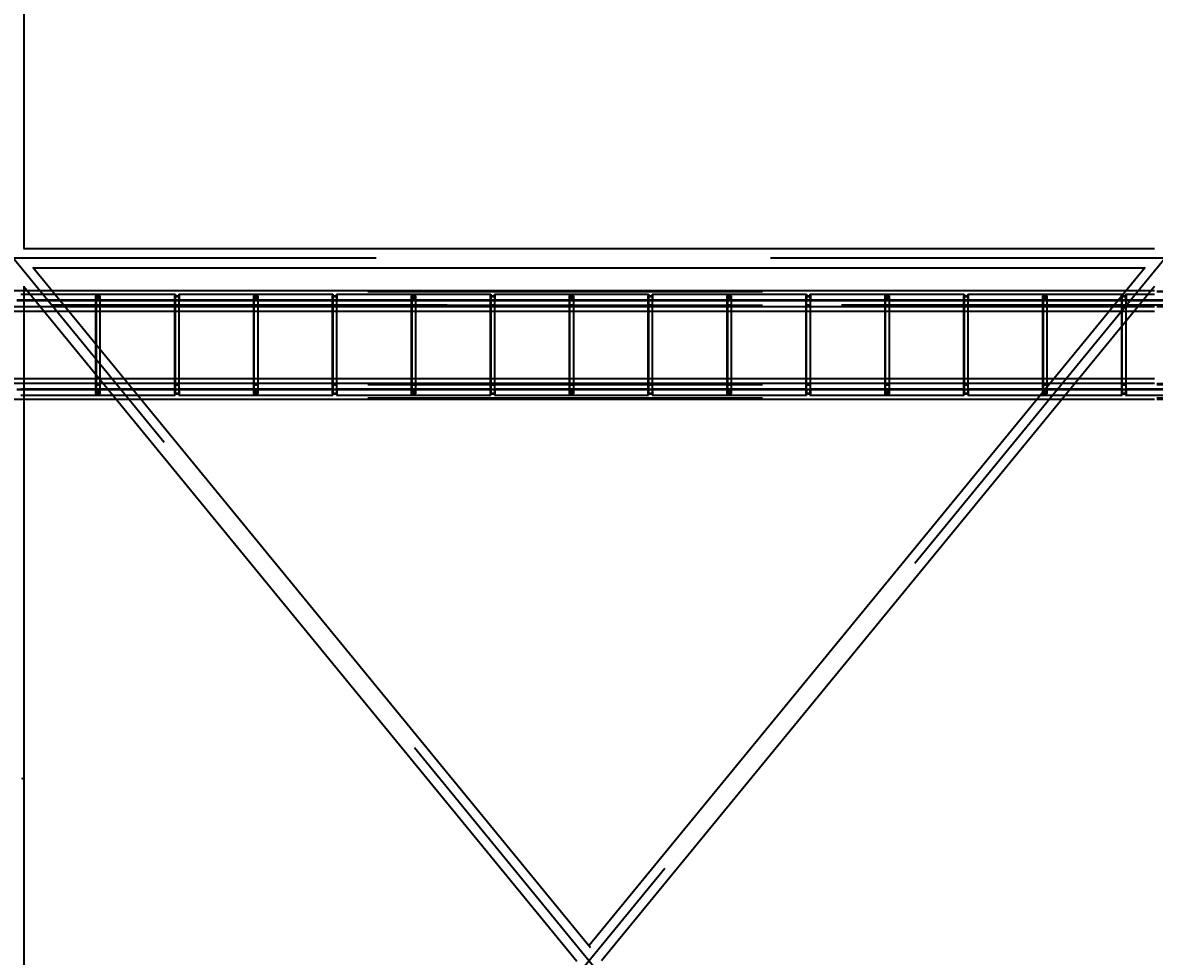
# Model space of a CAD drawing. Header units: millimetres. Extents: x 150209.93 to 150215.05, y 136675.65 to 136679.93.
# Drawn here: x 150212.9678 to 150213.2547, y 136678.958 to 136679.1946 of the extents above; entities that cross this region are included whole.
import ezdxf

# ---------------------------------------------------------------- set-up
doc = ezdxf.new("R2010")
doc.units = ezdxf.units.MM
doc.header["$LTSCALE"] = 0.25
for name, pattern in [('CENTER', [50.8, 31.75, -6.35, 6.35, -6.35]), ('XKITLINE00', [0]), ('XKITLINE02', [4, 2, -2]), ('XKITLINE03', [6, 3, -1, 1, -1])]:
    doc.linetypes.add(name, pattern=pattern)
doc.styles.add('ROMANS', font='romans.shx')
doc.dimstyles.new('MD300', dxfattribs={"dimtxt": 2.5, "dimasz": 2.5, "dimexe": 1, "dimexo": 1, "dimgap": 0.5, "dimtad": 1, "dimdec": 1, "dimlfac": 50, "dimrnd": 0.5, "dimdsep": 46, "dimtxsty": 'ROMANS', "dimcen": 1, "dimclrd": 146, "dimclre": 146, "dimclrt": 30, "dimadec": 1, "dimazin": 2, "dimtfac": 1, "dimtdec": 1, "dimtmove": 0, "dimatfit": 1, "dimfxl": 1, "dimtolj": 1, "dimtzin": 0, "dimlwd": -1, "dimlwe": -1, "dimarcsym": 0})

# ---------------------------------------------------------------- blocks, each defined once
blk = doc.blocks.new('çatıı')
at = {"color": 8, "linetype": 'XKITLINE00'}
for p, q in [((20198.6, 18041.9), (20198.6, 17532.2)), ((20198.3, 17532.2), (21631.7, 17532.2)), ((20210.2, 17508.5), (20916.8, 16647.1)), ((20210.7, 17507.8), (21619.2, 17507.8)), ((21619.7, 17508.4), (20915, 16649.3)), ((20198.6, 17484.4), (20198.6, 16860.1)), ((20198.6, 17484.1), (20899.6, 16629.7)), ((21631.3, 17484.1), (20930.8, 16630.1)), ((20195.7, 16861.6), (20197.3, 16861.2)), ((20195.7, 16861.3), (20197.3, 16860.9)), ((20197.3, 16861.2), (20198.3, 16860.7)), ((20197.3, 16860.9), (20198.3, 16860.5)), ((20198.3, 16860.7), (20198.6, 16860.1)), ((20198.3, 16860.5), (20198.6, 16860.1)), ((20198.6, 16860.1), (20198.6, 15786))]:
    blk.add_line(p, q, dxfattribs=at)
at = {"color": 8, "linetype": 'CENTER'}
for p, q in [((21645, 15740.3), (20185, 17520)), ((21645, 17520), (20185, 15740.3)), ((21645, 17520), (20185, 17520))]:
    blk.add_line(p, q, dxfattribs=at)
at = {"color": 116, "linetype": 'XKITLINE02', "true_color": 0x136734}
for p, q in [((17635, 17478.1), (21735, 17478.1)), ((17635, 17477.6), (21735, 17477.6)), ((20164.3, 17479), (20198.6, 17479)), ((20194.9, 17474.3), (20292.7, 17474.3)), ((20202.9, 17479), (20234.4, 17479)), ((20290, 17348.3), (20290, 17472.3)), ((20290, 17472.3), (20295.5, 17472.3)), ((20290, 17472.3), (20295.5, 17472.3)), ((20290, 17460.3), (20290, 17472.3)), ((20290.7, 17348.3), (20290.7, 17472.3)), ((20290.7, 17471.2), (20295.5, 17471.6)), ((20290.7, 17461.3), (20290.7, 17471.2)), ((20292.2, 17474.3), (20292.2, 17467.1)), ((20292.7, 17474.3), (20390.4, 17474.3)), ((20292.7, 17466.3), (20292.7, 17474.3)), ((20292.7, 17466.3), (20292.7, 17474.3)), ((20293.3, 17474.3), (20293.3, 17467.1)), ((20295.5, 17348.3), (20295.5, 17472.3)), ((20295.5, 17471.6), (20295.5, 17472.3)), ((20389.8, 17474.3), (20389.8, 17466.3)), ((20390, 17348.3), (20390, 17472.3)), ((20390, 17472.3), (20395.5, 17472.3)), ((20390, 17472.3), (20395.5, 17472.3)), ((20390, 17460.3), (20390, 17472.3)), ((20390.4, 17474.3), (20390.4, 17467.1)), ((20390.7, 17348.3), (20390.7, 17472.3)), ((20390.7, 17471.2), (20395.5, 17471.6)), ((20390.7, 17461.3), (20390.7, 17471.2)), ((20394.9, 17474.3), (20394.9, 17467.1)), ((20394.9, 17474.3), (20492.7, 17474.3)), ((20395.5, 17474.3), (20395.5, 17466.3)), ((20395.5, 17348.3), (20395.5, 17472.3)), ((20395.5, 17471.6), (20395.5, 17472.3)), ((20490, 17348.3), (20490, 17472.3)), ((20490, 17472.3), (20495.5, 17472.3)), ((20490, 17472.3), (20495.5, 17472.3)), ((20490, 17460.3), (20490, 17472.3)), ((20490.7, 17348.3), (20490.7, 17472.3)), ((20490.7, 17471.2), (20495.5, 17471.6)), ((20490.7, 17461.3), (20490.7, 17471.2)), ((20492.2, 17474.3), (20492.2, 17467.1)), ((20492.7, 17474.3), (20590.4, 17474.3)), ((20492.7, 17466.3), (20492.7, 17474.3)), ((20492.7, 17466.3), (20492.7, 17474.3)), ((20493.3, 17474.3), (20493.3, 17467.1)), ((20495.5, 17348.3), (20495.5, 17472.3)), ((20495.5, 17471.6), (20495.5, 17472.3)), ((20589.8, 17474.3), (20589.8, 17466.3)), ((20590, 17348.3), (20590, 17472.3)), ((20590, 17472.3), (20595.5, 17472.3)), ((20590, 17472.3), (20595.5, 17472.3)), ((20590, 17460.3), (20590, 17472.3)), ((20590.4, 17474.3), (20590.4, 17467.1)), ((20590.7, 17348.3), (20590.7, 17472.3)), ((20590.7, 17471.2), (20595.5, 17471.6)), ((20590.7, 17461.3), (20590.7, 17471.2)), ((20594.9, 17474.3), (20594.9, 17467.1)), ((20594.9, 17474.3), (20692.7, 17474.3)), ((20595.5, 17474.3), (20595.5, 17466.3)), ((20595.5, 17348.3), (20595.5, 17472.3)), ((20595.5, 17471.6), (20595.5, 17472.3)), ((20690, 17348.3), (20690, 17472.3)), ((20690, 17472.3), (20695.5, 17472.3)), ((20690, 17472.3), (20695.5, 17472.3)), ((20690, 17460.3), (20690, 17472.3)), ((20690.7, 17348.3), (20690.7, 17472.3)), ((20690.7, 17471.2), (20695.5, 17471.6)), ((20690.7, 17461.3), (20690.7, 17471.2)), ((20692.2, 17474.3), (20692.2, 17467.1)), ((20692.7, 17474.3), (20790.4, 17474.3)), ((20692.7, 17466.3), (20692.7, 17474.3)), ((20692.7, 17466.3), (20692.7, 17474.3)), ((20693.3, 17474.3), (20693.3, 17467.1)), ((20695.5, 17348.3), (20695.5, 17472.3)), ((20695.5, 17471.6), (20695.5, 17472.3)), ((20789.8, 17474.3), (20789.8, 17466.3)), ((20790, 17348.3), (20790, 17472.3)), ((20790, 17472.3), (20795.5, 17472.3)), ((20790, 17472.3), (20795.5, 17472.3)), ((20790, 17460.3), (20790, 17472.3)), ((20790.4, 17474.3), (20790.4, 17467.1)), ((20790.7, 17348.3), (20790.7, 17472.3)), ((20790.7, 17471.2), (20795.5, 17471.6)), ((20790.7, 17461.3), (20790.7, 17471.2)), ((20794.9, 17474.3), (20794.9, 17467.1)), ((20794.9, 17474.3), (20892.7, 17474.3)), ((20795.5, 17474.3), (20795.5, 17466.3)), ((20795.5, 17348.3), (20795.5, 17472.3)), ((20795.5, 17471.6), (20795.5, 17472.3)), ((20890, 17472.3), (20895.5, 17472.3)), ((20890, 17460.3), (20890, 17472.3)), ((20890, 17348.3), (20890, 17472.3)), ((20890, 17472.3), (20895.5, 17472.3)), ((20890.7, 17348.3), (20890.7, 17472.3)), ((20890.7, 17471.2), (20895.5, 17471.6)), ((20890.7, 17461.3), (20890.7, 17471.2)), ((20892.2, 17474.3), (20892.2, 17467.1)), ((20892.7, 17474.3), (20990.4, 17474.3)), ((20892.7, 17466.3), (20892.7, 17474.3)), ((20892.7, 17466.3), (20892.7, 17474.3)), ((20893.3, 17474.3), (20893.3, 17467.1)), ((20895.5, 17471.6), (20895.5, 17472.3)), ((20895.5, 17348.3), (20895.5, 17472.3)), ((20989.8, 17474.3), (20989.8, 17466.3)), ((20990, 17348.3), (20990, 17472.3)), ((20990, 17472.3), (20995.5, 17472.3)), ((20990, 17472.3), (20995.5, 17472.3)), ((20990, 17460.3), (20990, 17472.3)), ((20990.4, 17474.3), (20990.4, 17467.1)), ((20990.7, 17348.3), (20990.7, 17472.3)), ((20990.7, 17471.2), (20995.5, 17471.6)), ((20990.7, 17461.3), (20990.7, 17471.2)), ((20994.9, 17474.3), (20994.9, 17467.1)), ((20994.9, 17474.3), (21092.7, 17474.3)), ((20995.5, 17474.3), (20995.5, 17466.3)), ((20995.5, 17348.3), (20995.5, 17472.3)), ((20995.5, 17471.6), (20995.5, 17472.3)), ((21090, 17348.3), (21090, 17472.3)), ((21090, 17472.3), (21095.5, 17472.3)), ((21090, 17472.3), (21095.5, 17472.3)), ((21090, 17460.3), (21090, 17472.3)), ((21090.7, 17348.3), (21090.7, 17472.3)), ((21090.7, 17471.2), (21095.5, 17471.6)), ((21090.7, 17461.3), (21090.7, 17471.2)), ((21092.2, 17474.3), (21092.2, 17467.1)), ((21092.7, 17466.3), (21092.7, 17474.3)), ((21092.7, 17474.3), (21190.4, 17474.3)), ((21092.7, 17466.3), (21092.7, 17474.3)), ((21093.3, 17474.3), (21093.3, 17467.1)), ((21095.5, 17348.3), (21095.5, 17472.3)), ((21095.5, 17471.6), (21095.5, 17472.3)), ((21189.8, 17474.3), (21189.8, 17466.3)), ((21190, 17348.3), (21190, 17472.3)), ((21190, 17472.3), (21195.5, 17472.3)), ((21190, 17472.3), (21195.5, 17472.3)), ((21190, 17460.3), (21190, 17472.3)), ((21190.4, 17474.3), (21190.4, 17467.1)), ((21190.7, 17348.3), (21190.7, 17472.3)), ((21190.7, 17471.2), (21195.5, 17471.6)), ((21190.7, 17461.3), (21190.7, 17471.2)), ((21194.9, 17474.3), (21194.9, 17467.1)), ((21194.9, 17474.3), (21292.7, 17474.3)), ((21195.5, 17474.3), (21195.5, 17466.3)), ((21195.5, 17348.3), (21195.5, 17472.3)), ((21195.5, 17471.6), (21195.5, 17472.3)), ((21290, 17348.3), (21290, 17472.3)), ((21290, 17472.3), (21295.5, 17472.3)), ((21290, 17472.3), (21295.5, 17472.3)), ((21290, 17460.3), (21290, 17472.3)), ((21290.7, 17348.3), (21290.7, 17472.3)), ((21290.7, 17471.2), (21295.5, 17471.6)), ((21290.7, 17461.3), (21290.7, 17471.2)), ((21292.2, 17474.3), (21292.2, 17467.1)), ((21292.7, 17474.3), (21390.4, 17474.3)), ((21292.7, 17466.3), (21292.7, 17474.3)), ((21292.7, 17466.3), (21292.7, 17474.3)), ((21293.3, 17474.3), (21293.3, 17467.1)), ((21295.5, 17348.3), (21295.5, 17472.3)), ((21295.5, 17471.6), (21295.5, 17472.3)), ((21389.8, 17474.3), (21389.8, 17466.3)), ((21390, 17348.3), (21390, 17472.3)), ((21390, 17472.3), (21395.5, 17472.3)), ((21390, 17472.3), (21395.5, 17472.3)), ((21390, 17460.3), (21390, 17472.3)), ((21390.4, 17474.3), (21390.4, 17467.1)), ((21390.7, 17348.3), (21390.7, 17472.3)), ((21390.7, 17471.2), (21395.5, 17471.6)), ((21390.7, 17461.3), (21390.7, 17471.2)), ((21394.9, 17474.3), (21394.9, 17467.1)), ((21394.9, 17474.3), (21492.7, 17474.3)), ((21395.5, 17474.3), (21395.5, 17466.3)), ((21395.5, 17348.3), (21395.5, 17472.3)), ((21395.5, 17471.6), (21395.5, 17472.3)), ((21490, 17348.3), (21490, 17472.3)), ((21490, 17472.3), (21495.5, 17472.3)), ((21490, 17472.3), (21495.5, 17472.3)), ((21490, 17460.3), (21490, 17472.3)), ((21490.7, 17348.3), (21490.7, 17472.3)), ((21490.7, 17471.2), (21495.5, 17471.6)), ((21490.7, 17461.3), (21490.7, 17471.2)), ((21492.2, 17474.3), (21492.2, 17467.1)), ((21492.7, 17474.3), (21590.4, 17474.3)), ((21492.7, 17466.3), (21492.7, 17474.3)), ((21492.7, 17466.3), (21492.7, 17474.3)), ((21493.3, 17474.3), (21493.3, 17467.1)), ((21495.5, 17348.3), (21495.5, 17472.3)), ((21495.5, 17471.6), (21495.5, 17472.3)), ((21589.8, 17466.3), (21589.8, 17474.3)), ((21590, 17472.3), (21595.5, 17472.3)), ((21590, 17460.3), (21590, 17472.3)), ((21590, 17348.3), (21590, 17472.3)), ((21590, 17472.3), (21595.5, 17472.3)), ((21590.4, 17467.1), (21590.4, 17474.3)), ((21590.7, 17348.3), (21590.7, 17472.3)), ((21590.7, 17471.2), (21595.5, 17471.6)), ((21590.7, 17461.3), (21590.7, 17471.2)), ((21594.9, 17474.3), (21594.9, 17467.1)), ((21594.9, 17474.3), (21631.3, 17474.3)), ((21595.5, 17474.3), (21595.5, 17466.3)), ((21595.5, 17471.6), (21595.5, 17472.3)), ((21595.5, 17348.3), (21595.5, 17472.3)), ((21595.6, 17479), (21627.1, 17479)), ((17635, 17460.4), (21735, 17460.4)), ((17635, 17460.3), (21735, 17460.3)), ((17635, 17459.8), (21735, 17459.8)), ((17635, 17459.4), (21735, 17459.4)), ((17635, 17459), (21695, 17459)), ((20159.7, 17459), (20198.6, 17459)), ((20189.7, 17467.1), (20292.2, 17467.1)), ((20189.7, 17466.3), (20292.7, 17466.3)), ((20197.3, 17466.3), (20292.7, 17466.3)), ((20219.3, 17459), (20250.8, 17459)), ((20286.9, 17467.1), (20286.9, 17466.3)), ((20290, 17460.3), (20295.5, 17460.3)), ((20290.7, 17461.3), (20295.5, 17461)), ((20292.7, 17466.3), (20395.6, 17466.3)), ((20293.3, 17467.1), (20395.6, 17467.1)), ((20295.5, 17460.3), (20295.5, 17461)), ((20298.6, 17467.1), (20298.6, 17466.3)), ((20389.7, 17467.1), (20389.7, 17466.3)), ((20389.7, 17467.1), (20492.2, 17467.1)), ((20389.7, 17466.3), (20492.7, 17466.3)), ((20390, 17460.3), (20395.5, 17460.3)), ((20390.7, 17461.3), (20395.5, 17461)), ((20395.5, 17460.3), (20395.5, 17461)), ((20395.6, 17467.1), (20395.6, 17466.3)), ((20486.9, 17467.1), (20486.9, 17466.3)), ((20490, 17466.3), (20492.7, 17466.3)), ((20490, 17460.3), (20495.5, 17460.3)), ((20490.7, 17461.3), (20495.5, 17461)), ((20492.7, 17466.3), (20595.6, 17466.3)), ((20493.3, 17467.1), (20595.6, 17467.1)), ((20495.5, 17460.3), (20495.5, 17461)), ((20498.6, 17467.1), (20498.6, 17466.3)), ((20589.7, 17467.1), (20589.7, 17466.3)), ((20589.7, 17467.1), (20692.2, 17467.1)), ((20589.7, 17466.3), (20692.7, 17466.3)), ((20590, 17460.3), (20595.5, 17460.3)), ((20590.7, 17461.3), (20595.5, 17461)), ((20595.5, 17460.3), (20595.5, 17461)), ((20595.6, 17467.1), (20595.6, 17466.3)), ((20686.9, 17467.1), (20686.9, 17466.3)), ((20690, 17466.3), (20692.7, 17466.3)), ((20690, 17460.3), (20695.5, 17460.3)), ((20690.7, 17461.3), (20695.5, 17461)), ((20692.7, 17466.3), (20795.6, 17466.3)), ((20693.3, 17467.1), (20795.6, 17467.1)), ((20695.5, 17460.3), (20695.5, 17461)), ((20698.6, 17467.1), (20698.6, 17466.3)), ((20789.7, 17467.1), (20789.7, 17466.3)), ((20789.7, 17467.1), (20892.2, 17467.1)), ((20789.7, 17466.3), (20892.7, 17466.3)), ((20790, 17460.3), (20795.5, 17460.3)), ((20790.7, 17461.3), (20795.5, 17461)), ((20795.5, 17460.3), (20795.5, 17461)), ((20795.6, 17467.1), (20795.6, 17466.3)), ((20886.9, 17467.1), (20886.9, 17466.3)), ((20890, 17466.3), (20892.7, 17466.3)), ((20890, 17460.3), (20895.5, 17460.3)), ((20890.7, 17461.3), (20895.5, 17461)), ((20892.7, 17466.3), (20995.6, 17466.3)), ((20893.3, 17467.1), (20995.6, 17467.1)), ((20895.5, 17460.3), (20895.5, 17461)), ((20898.6, 17467.1), (20898.6, 17466.3)), ((20989.7, 17467.1), (20989.7, 17466.3)), ((20989.7, 17467.1), (21092.2, 17467.1)), ((20989.7, 17466.3), (21092.7, 17466.3)), ((20990, 17460.3), (20995.5, 17460.3)), ((20990.7, 17461.3), (20995.5, 17461)), ((20995.5, 17460.3), (20995.5, 17461)), ((20995.6, 17467.1), (20995.6, 17466.3)), ((21086.9, 17467.1), (21086.9, 17466.3)), ((21090, 17466.3), (21092.7, 17466.3)), ((21090, 17460.3), (21095.5, 17460.3)), ((21090.7, 17461.3), (21095.5, 17461)), ((21092.7, 17466.3), (21195.6, 17466.3)), ((21093.3, 17467.1), (21195.6, 17467.1)), ((21095.5, 17460.3), (21095.5, 17461)), ((21098.6, 17467.1), (21098.6, 17466.3)), ((21189.7, 17467.1), (21189.7, 17466.3)), ((21189.7, 17467.1), (21292.2, 17467.1)), ((21189.7, 17466.3), (21292.7, 17466.3)), ((21190, 17460.3), (21195.5, 17460.3)), ((21190.7, 17461.3), (21195.5, 17461)), ((21195.5, 17460.3), (21195.5, 17461)), ((21195.6, 17467.1), (21195.6, 17466.3)), ((21286.9, 17467.1), (21286.9, 17466.3)), ((21290, 17466.3), (21292.7, 17466.3)), ((21290, 17460.3), (21295.5, 17460.3)), ((21290.7, 17461.3), (21295.5, 17461)), ((21292.7, 17466.3), (21395.6, 17466.3)), ((21293.3, 17467.1), (21395.6, 17467.1)), ((21295.5, 17460.3), (21295.5, 17461)), ((21298.6, 17467.1), (21298.6, 17466.3)), ((21389.7, 17467.1), (21389.7, 17466.3)), ((21389.7, 17467.1), (21492.2, 17467.1)), ((21389.7, 17466.3), (21492.7, 17466.3)), ((21390, 17460.3), (21395.5, 17460.3)), ((21390.7, 17461.3), (21395.5, 17461)), ((21395.5, 17460.3), (21395.5, 17461)), ((21395.6, 17467.1), (21395.6, 17466.3)), ((21486.9, 17467.1), (21486.9, 17466.3)), ((21490, 17466.3), (21492.7, 17466.3)), ((21490, 17460.3), (21495.5, 17460.3)), ((21490.7, 17461.3), (21495.5, 17461)), ((21492.7, 17466.3), (21595.6, 17466.3)), ((21493.3, 17467.1), (21595.6, 17467.1)), ((21495.5, 17460.3), (21495.5, 17461)), ((21498.6, 17467.1), (21498.6, 17466.3)), ((21579.2, 17459), (21610.7, 17459)), ((21585.2, 17466.3), (21589.8, 17466.3)), ((21589.7, 17467.1), (21589.7, 17466.3)), ((21589.7, 17467.1), (21692.2, 17467.1)), ((21589.7, 17466.3), (21692.7, 17466.3)), ((21590, 17460.3), (21595.5, 17460.3)), ((21590.7, 17461.3), (21595.5, 17461)), ((21595.5, 17460.3), (21595.5, 17461)), ((21595.6, 17467.1), (21595.6, 17466.3)), ((20158.3, 17452.8), (20198.6, 17452.8)), ((20224.4, 17452.8), (20255.9, 17452.8)), ((21574.1, 17452.8), (21605.6, 17452.8)), ((20290, 17372.8), (20290, 17411.2)), ((20295.5, 17348.3), (20295.5, 17404.5)), ((17635, 17361.1), (21735, 17361.1)), ((17635, 17360.7), (21735, 17360.7)), ((17635, 17360.3), (21735, 17360.3)), ((17635, 17360.2), (21735, 17360.2)), ((20171.3, 17367.8), (20198.6, 17367.8)), ((20171.3, 17361.6), (20198.6, 17361.6)), ((20189.7, 17354.3), (20292.7, 17354.3)), ((20286.9, 17354.3), (20286.9, 17353.5)), ((20290, 17348.3), (20290, 17367.8)), ((20290, 17360.3), (20295.5, 17360.3)), ((20290, 17348.3), (20290, 17360.3)), ((20290.7, 17359.2), (20295.5, 17359.6)), ((20290.7, 17349.3), (20290.7, 17359.2)), ((20292.7, 17354.3), (20395.6, 17354.3)), ((20292.7, 17346.3), (20292.7, 17354.3)), ((20292.7, 17346.3), (20292.7, 17354.3)), ((20294.1, 17367.8), (20325.6, 17367.8)), ((20295.5, 17359.6), (20295.5, 17360.3)), ((20298.6, 17354.3), (20298.6, 17353.5)), ((20299.2, 17361.6), (20330.7, 17361.6)), ((20389.7, 17354.3), (20492.7, 17354.3)), ((20389.7, 17354.3), (20389.7, 17353.5)), ((20389.8, 17354.3), (20389.8, 17346.3)), ((20390, 17348.3), (20390, 17367.8)), ((20390, 17360.3), (20395.5, 17360.3)), ((20390, 17348.3), (20390, 17360.3)), ((20390.7, 17359.2), (20395.5, 17359.6)), ((20390.7, 17349.3), (20390.7, 17359.2)), ((20395.5, 17348.3), (20395.5, 17367.8)), ((20395.5, 17359.6), (20395.5, 17360.3)), ((20395.5, 17354.3), (20395.5, 17346.3)), ((20395.6, 17354.3), (20395.6, 17353.5)), ((20486.9, 17354.3), (20486.9, 17353.5)), ((20490, 17348.3), (20490, 17367.8)), ((20490, 17360.3), (20495.5, 17360.3)), ((20490, 17348.3), (20490, 17360.3)), ((20490.7, 17359.2), (20495.5, 17359.6)), ((20490.7, 17349.3), (20490.7, 17359.2)), ((20492.7, 17354.3), (20595.6, 17354.3)), ((20492.7, 17346.3), (20492.7, 17354.3)), ((20492.7, 17346.3), (20492.7, 17354.3)), ((20495.5, 17348.3), (20495.5, 17367.8)), ((20495.5, 17359.6), (20495.5, 17360.3)), ((20498.6, 17354.3), (20498.6, 17353.5)), ((20589.7, 17354.3), (20692.7, 17354.3)), ((20589.7, 17354.3), (20589.7, 17353.5)), ((20589.8, 17354.3), (20589.8, 17346.3)), ((20590, 17348.3), (20590, 17367.8)), ((20590, 17360.3), (20595.5, 17360.3)), ((20590, 17348.3), (20590, 17360.3)), ((20590.7, 17359.2), (20595.5, 17359.6)), ((20590.7, 17349.3), (20590.7, 17359.2)), ((20595.5, 17348.3), (20595.5, 17367.8)), ((20595.5, 17359.6), (20595.5, 17360.3)), ((20595.5, 17354.3), (20595.5, 17346.3)), ((20595.6, 17354.3), (20595.6, 17353.5)), ((20686.9, 17354.3), (20686.9, 17353.5)), ((20690, 17348.3), (20690, 17367.8)), ((20690, 17360.3), (20695.5, 17360.3)), ((20690, 17348.3), (20690, 17360.3)), ((20690.7, 17359.2), (20695.5, 17359.6)), ((20690.7, 17349.3), (20690.7, 17359.2)), ((20692.7, 17354.3), (20795.6, 17354.3)), ((20692.7, 17346.3), (20692.7, 17354.3)), ((20692.7, 17346.3), (20692.7, 17354.3)), ((20695.5, 17348.3), (20695.5, 17367.8)), ((20695.5, 17359.6), (20695.5, 17360.3)), ((20698.6, 17354.3), (20698.6, 17353.5)), ((20789.7, 17354.3), (20892.7, 17354.3)), ((20789.7, 17354.3), (20789.7, 17353.5)), ((20789.8, 17354.3), (20789.8, 17346.3)), ((20790, 17348.3), (20790, 17367.8)), ((20790, 17360.3), (20795.5, 17360.3)), ((20790, 17348.3), (20790, 17360.3)), ((20790.7, 17359.2), (20795.5, 17359.6)), ((20790.7, 17349.3), (20790.7, 17359.2)), ((20795.5, 17348.3), (20795.5, 17367.8)), ((20795.5, 17359.6), (20795.5, 17360.3)), ((20795.5, 17354.3), (20795.5, 17346.3)), ((20795.6, 17354.3), (20795.6, 17353.5)), ((20886.9, 17354.3), (20886.9, 17353.5)), ((20890, 17348.3), (20890, 17367.8)), ((20890, 17360.3), (20895.5, 17360.3)), ((20890, 17348.3), (20890, 17360.3)), ((20890.7, 17359.2), (20895.5, 17359.6)), ((20890.7, 17349.3), (20890.7, 17359.2)), ((20892.7, 17354.3), (20995.6, 17354.3)), ((20892.7, 17346.3), (20892.7, 17354.3)), ((20892.7, 17346.3), (20892.7, 17354.3)), ((20895.5, 17348.3), (20895.5, 17367.8)), ((20895.5, 17359.6), (20895.5, 17360.3)), ((20898.6, 17354.3), (20898.6, 17353.5)), ((20989.7, 17354.3), (21092.7, 17354.3)), ((20989.7, 17354.3), (20989.7, 17353.5)), ((20989.8, 17354.3), (20989.8, 17346.3)), ((20990, 17348.3), (20990, 17367.8)), ((20990, 17360.3), (20995.5, 17360.3)), ((20990, 17348.3), (20990, 17360.3)), ((20990.7, 17359.2), (20995.5, 17359.6)), ((20990.7, 17349.3), (20990.7, 17359.2)), ((20995.5, 17348.3), (20995.5, 17367.8)), ((20995.5, 17359.6), (20995.5, 17360.3)), ((20995.5, 17354.3), (20995.5, 17346.3)), ((20995.6, 17354.3), (20995.6, 17353.5)), ((21086.9, 17354.3), (21086.9, 17353.5)), ((21090, 17348.3), (21090, 17367.8)), ((21090, 17360.3), (21095.5, 17360.3)), ((21090, 17348.3), (21090, 17360.3)), ((21090.7, 17359.2), (21095.5, 17359.6)), ((21090.7, 17349.3), (21090.7, 17359.2)), ((21092.7, 17346.3), (21092.7, 17354.3)), ((21092.7, 17354.3), (21195.6, 17354.3)), ((21092.7, 17346.3), (21092.7, 17354.3)), ((21095.5, 17348.3), (21095.5, 17367.8)), ((21095.5, 17359.6), (21095.5, 17360.3)), ((21098.6, 17354.3), (21098.6, 17353.5)), ((21189.7, 17354.3), (21292.7, 17354.3)), ((21189.7, 17354.3), (21189.7, 17353.5)), ((21189.8, 17354.3), (21189.8, 17346.3)), ((21190, 17348.3), (21190, 17367.8)), ((21190, 17360.3), (21195.5, 17360.3)), ((21190, 17348.3), (21190, 17360.3)), ((21190.7, 17359.2), (21195.5, 17359.6)), ((21190.7, 17349.3), (21190.7, 17359.2)), ((21195.5, 17348.3), (21195.5, 17367.8)), ((21195.5, 17359.6), (21195.5, 17360.3)), ((21195.5, 17354.3), (21195.5, 17346.3)), ((21195.6, 17354.3), (21195.6, 17353.5)), ((21286.9, 17354.3), (21286.9, 17353.5)), ((21290, 17348.3), (21290, 17367.8)), ((21290, 17360.3), (21295.5, 17360.3)), ((21290, 17348.3), (21290, 17360.3)), ((21290.7, 17359.2), (21295.5, 17359.6)), ((21290.7, 17349.3), (21290.7, 17359.2)), ((21292.7, 17354.3), (21395.6, 17354.3)), ((21292.7, 17346.3), (21292.7, 17354.3)), ((21292.7, 17346.3), (21292.7, 17354.3)), ((21295.5, 17348.3), (21295.5, 17367.8)), ((21295.5, 17359.6), (21295.5, 17360.3)), ((21298.6, 17354.3), (21298.6, 17353.5)), ((21389.7, 17354.3), (21492.7, 17354.3)), ((21389.7, 17354.3), (21389.7, 17353.5)), ((21389.8, 17354.3), (21389.8, 17346.3)), ((21390, 17348.3), (21390, 17367.8)), ((21390, 17360.3), (21395.5, 17360.3)), ((21390, 17348.3), (21390, 17360.3)), ((21390.7, 17359.2), (21395.5, 17359.6)), ((21390.7, 17349.3), (21390.7, 17359.2)), ((21395.5, 17348.3), (21395.5, 17367.8)), ((21395.5, 17359.6), (21395.5, 17360.3)), ((21395.5, 17354.3), (21395.5, 17346.3)), ((21395.6, 17354.3), (21395.6, 17353.5)), ((21486.9, 17354.3), (21486.9, 17353.5)), ((21490, 17348.3), (21490, 17367.8)), ((21490, 17360.3), (21495.5, 17360.3)), ((21490, 17348.3), (21490, 17360.3)), ((21490.7, 17359.2), (21495.5, 17359.6)), ((21490.7, 17349.3), (21490.7, 17359.2)), ((21492.7, 17346.3), (21492.7, 17354.3)), ((21492.7, 17354.3), (21595.6, 17354.3)), ((21492.7, 17346.3), (21492.7, 17354.3)), ((21495.5, 17348.3), (21495.5, 17367.8)), ((21495.5, 17359.6), (21495.5, 17360.3)), ((21498.6, 17354.3), (21498.6, 17353.5)), ((21499.3, 17361.6), (21530.8, 17361.6)), ((21504.4, 17367.8), (21535.9, 17367.8)), ((21589.7, 17354.3), (21692.7, 17354.3)), ((21589.7, 17354.3), (21589.7, 17353.5)), ((21589.8, 17354.3), (21589.8, 17346.3)), ((21590, 17348.3), (21590, 17367.8)), ((21590, 17360.3), (21595.5, 17360.3)), ((21590, 17348.3), (21590, 17360.3)), ((21590.7, 17359.2), (21595.5, 17359.6)), ((21590.7, 17349.3), (21590.7, 17359.2)), ((21595.5, 17348.3), (21595.5, 17367.8)), ((21595.5, 17359.6), (21595.5, 17360.3)), ((21595.5, 17354.3), (21595.5, 17346.3)), ((21595.6, 17354.3), (21595.6, 17353.5)), ((17635, 17343), (21735, 17343)), ((17635, 17342.4), (21735, 17342.4)), ((17635, 17341.6), (21697.1, 17341.6)), ((20171.3, 17341.6), (20198.6, 17341.6)), ((20189.7, 17353.5), (20292.2, 17353.5)), ((20194.9, 17346.3), (20292.7, 17346.3)), ((20290, 17348.3), (20295.5, 17348.3)), ((20290, 17348.3), (20295.5, 17348.3)), ((20290.7, 17349.3), (20295.5, 17349)), ((20292.2, 17353.5), (20292.2, 17346.3)), ((20292.7, 17346.3), (20390.4, 17346.3)), ((20293.3, 17353.5), (20395.6, 17353.5)), ((20293.3, 17353.5), (20293.3, 17346.3)), ((20295.5, 17348.3), (20295.5, 17349)), ((20315.6, 17341.6), (20347.1, 17341.6)), ((20389.7, 17353.5), (20492.2, 17353.5)), ((20390, 17348.3), (20395.5, 17348.3)), ((20390, 17348.3), (20395.5, 17348.3)), ((20390.4, 17353.5), (20390.4, 17346.3)), ((20390.7, 17349.3), (20395.5, 17349)), ((20394.9, 17353.5), (20394.9, 17346.3)), ((20394.9, 17346.3), (20492.7, 17346.3)), ((20395.5, 17348.3), (20395.5, 17349)), ((20490, 17348.3), (20495.5, 17348.3)), ((20490, 17348.3), (20495.5, 17348.3)), ((20490.7, 17349.3), (20495.5, 17349)), ((20492.2, 17353.5), (20492.2, 17346.3)), ((20492.7, 17346.3), (20590.4, 17346.3)), ((20493.3, 17353.5), (20595.6, 17353.5)), ((20493.3, 17353.5), (20493.3, 17346.3)), ((20495.5, 17348.3), (20495.5, 17349)), ((20589.7, 17353.5), (20692.2, 17353.5)), ((20590, 17348.3), (20595.5, 17348.3)), ((20590, 17348.3), (20595.5, 17348.3)), ((20590.4, 17353.5), (20590.4, 17346.3)), ((20590.7, 17349.3), (20595.5, 17349)), ((20594.9, 17353.5), (20594.9, 17346.3)), ((20594.9, 17346.3), (20692.7, 17346.3)), ((20595.5, 17348.3), (20595.5, 17349)), ((20690, 17348.3), (20695.5, 17348.3)), ((20690, 17348.3), (20695.5, 17348.3)), ((20690.7, 17349.3), (20695.5, 17349)), ((20692.2, 17353.5), (20692.2, 17346.3)), ((20692.7, 17346.3), (20790.4, 17346.3)), ((20693.3, 17353.5), (20795.6, 17353.5)), ((20693.3, 17353.5), (20693.3, 17346.3)), ((20695.5, 17348.3), (20695.5, 17349)), ((20789.7, 17353.5), (20892.2, 17353.5)), ((20790, 17348.3), (20795.5, 17348.3)), ((20790, 17348.3), (20795.5, 17348.3)), ((20790.4, 17353.5), (20790.4, 17346.3)), ((20790.7, 17349.3), (20795.5, 17349)), ((20794.9, 17353.5), (20794.9, 17346.3)), ((20794.9, 17346.3), (20892.7, 17346.3)), ((20795.5, 17348.3), (20795.5, 17349)), ((20890, 17348.3), (20895.5, 17348.3)), ((20890, 17348.3), (20895.5, 17348.3)), ((20890.7, 17349.3), (20895.5, 17349)), ((20892.2, 17353.5), (20892.2, 17346.3)), ((20892.7, 17346.3), (20990.4, 17346.3)), ((20893.3, 17353.5), (20995.6, 17353.5)), ((20893.3, 17353.5), (20893.3, 17346.3)), ((20895.5, 17348.3), (20895.5, 17349)), ((20989.7, 17353.5), (21092.2, 17353.5)), ((20990, 17348.3), (20995.5, 17348.3)), ((20990, 17348.3), (20995.5, 17348.3)), ((20990.4, 17353.5), (20990.4, 17346.3)), ((20990.7, 17349.3), (20995.5, 17349)), ((20994.9, 17353.5), (20994.9, 17346.3)), ((20994.9, 17346.3), (21092.7, 17346.3)), ((20995.5, 17348.3), (20995.5, 17349)), ((21090, 17348.3), (21095.5, 17348.3)), ((21090, 17348.3), (21095.5, 17348.3)), ((21090.7, 17349.3), (21095.5, 17349)), ((21092.2, 17353.5), (21092.2, 17346.3)), ((21092.7, 17346.3), (21190.4, 17346.3)), ((21093.3, 17353.5), (21195.6, 17353.5)), ((21093.3, 17353.5), (21093.3, 17346.3)), ((21095.5, 17348.3), (21095.5, 17349)), ((21189.7, 17353.5), (21292.2, 17353.5)), ((21190, 17348.3), (21195.5, 17348.3)), ((21190, 17348.3), (21195.5, 17348.3)), ((21190.4, 17353.5), (21190.4, 17346.3)), ((21190.7, 17349.3), (21195.5, 17349)), ((21194.9, 17353.5), (21194.9, 17346.3)), ((21194.9, 17346.3), (21292.7, 17346.3)), ((21195.5, 17348.3), (21195.5, 17349)), ((21290, 17348.3), (21295.5, 17348.3)), ((21290, 17348.3), (21295.5, 17348.3)), ((21290.7, 17349.3), (21295.5, 17349)), ((21292.2, 17353.5), (21292.2, 17346.3)), ((21292.7, 17346.3), (21390.4, 17346.3)), ((21293.3, 17353.5), (21395.6, 17353.5)), ((21293.3, 17353.5), (21293.3, 17346.3)), ((21295.5, 17348.3), (21295.5, 17349)), ((21389.7, 17353.5), (21492.2, 17353.5)), ((21390, 17348.3), (21395.5, 17348.3)), ((21390, 17348.3), (21395.5, 17348.3)), ((21390.4, 17353.5), (21390.4, 17346.3)), ((21390.7, 17349.3), (21395.5, 17349)), ((21394.9, 17353.5), (21394.9, 17346.3)), ((21394.9, 17346.3), (21492.7, 17346.3)), ((21395.5, 17348.3), (21395.5, 17349)), ((21482.9, 17341.6), (21514.4, 17341.6)), ((21490, 17348.3), (21495.5, 17348.3)), ((21490, 17348.3), (21495.5, 17348.3)), ((21490.7, 17349.3), (21495.5, 17349)), ((21492.2, 17353.5), (21492.2, 17346.3)), ((21492.7, 17346.3), (21590.4, 17346.3)), ((21493.3, 17353.5), (21595.6, 17353.5)), ((21493.3, 17353.5), (21493.3, 17346.3)), ((21495.5, 17348.3), (21495.5, 17349)), ((21589.7, 17353.5), (21692.2, 17353.5)), ((21590, 17348.3), (21595.5, 17348.3)), ((21590, 17348.3), (21595.5, 17348.3)), ((21590.4, 17353.5), (21590.4, 17346.3)), ((21590.7, 17349.3), (21595.5, 17349)), ((21594.9, 17353.5), (21594.9, 17346.3)), ((21594.9, 17346.3), (21692.7, 17346.3)), ((21595.5, 17348.3), (21595.5, 17349))]:
    blk.add_line(p, q, dxfattribs=at)
at = {"color": 7, "linetype": 'XKITLINE00'}
for p, q in [((20198.6, 17479), (20202.9, 17479)), ((20234.4, 17479), (21595.6, 17479)), ((21627.1, 17479), (21631.3, 17479)), ((20198.6, 17459), (20219.3, 17459)), ((20250.8, 17459), (21579.2, 17459)), ((21610.7, 17459), (21631.3, 17459)), ((20198.6, 17452.8), (20224.4, 17452.8)), ((20255.9, 17452.8), (21574.1, 17452.8)), ((20290, 17411.2), (20290, 17452.8)), ((20295.5, 17404.5), (20295.5, 17452.8)), ((20390, 17367.8), (20390, 17452.8)), ((20395.5, 17367.8), (20395.5, 17452.8)), ((20490, 17367.8), (20490, 17452.8)), ((20495.5, 17367.8), (20495.5, 17452.8)), ((20590, 17367.8), (20590, 17452.8)), ((20595.5, 17367.8), (20595.5, 17452.8)), ((20690, 17367.8), (20690, 17452.8)), ((20695.5, 17367.8), (20695.5, 17452.8)), ((20790, 17367.8), (20790, 17452.8)), ((20795.5, 17367.8), (20795.5, 17452.8)), ((20890, 17367.8), (20890, 17452.8)), ((20895.5, 17367.8), (20895.5, 17452.8)), ((20990, 17367.8), (20990, 17452.8)), ((20995.5, 17367.8), (20995.5, 17452.8)), ((21090, 17367.8), (21090, 17452.8)), ((21095.5, 17367.8), (21095.5, 17452.8)), ((21190, 17367.8), (21190, 17452.8)), ((21195.5, 17367.8), (21195.5, 17452.8)), ((21290, 17367.8), (21290, 17452.8)), ((21295.5, 17367.8), (21295.5, 17452.8)), ((21390, 17367.8), (21390, 17452.8)), ((21395.5, 17367.8), (21395.5, 17452.8)), ((21490, 17367.8), (21490, 17452.8)), ((21495.5, 17367.8), (21495.5, 17452.8)), ((21595.5, 17367.8), (21595.5, 17440.4)), ((21605.6, 17452.8), (21631.3, 17452.8)), ((21590, 17367.8), (21590, 17433.7)), ((20290, 17367.8), (20290, 17372.8)), ((20198.6, 17367.8), (20294.1, 17367.8)), ((20198.6, 17361.6), (20299.2, 17361.6)), ((20325.6, 17367.8), (21504.4, 17367.8)), ((20330.7, 17361.6), (21499.3, 17361.6)), ((21530.8, 17361.6), (21631.3, 17361.6)), ((21535.9, 17367.8), (21631.3, 17367.8)), ((20198.6, 17341.6), (20315.6, 17341.6)), ((20347.1, 17341.6), (21482.9, 17341.6)), ((21514.4, 17341.6), (21631.3, 17341.6))]:
    blk.add_line(p, q, dxfattribs=at)
at = {"color": 1, "linetype": 'XKITLINE03'}
for p, q in [((20290, 17348.3), (20290, 17472.3)), ((20390, 17348.3), (20390, 17472.3)), ((20490, 17348.3), (20490, 17472.3)), ((20590, 17348.3), (20590, 17472.3)), ((20690, 17348.3), (20690, 17472.3)), ((20790, 17348.3), (20790, 17472.3)), ((20890, 17348.3), (20890, 17472.3)), ((20990, 17348.3), (20990, 17472.3)), ((21090, 17348.3), (21090, 17472.3)), ((21190, 17348.3), (21190, 17472.3)), ((21290, 17348.3), (21290, 17472.3)), ((21390, 17348.3), (21390, 17472.3)), ((21490, 17348.3), (21490, 17472.3)), ((21590, 17348.3), (21590, 17472.3)), ((17635, 17466.3), (21735, 17466.3)), ((21735, 17460.3), (17635, 17460.3)), ((20195.5, 17466.3), (20292.7, 17466.3)), ((20292.7, 17466.3), (20389.8, 17466.3)), ((20395.5, 17466.3), (20492.7, 17466.3)), ((20492.7, 17466.3), (20589.8, 17466.3)), ((20595.5, 17466.3), (20692.7, 17466.3)), ((20692.7, 17466.3), (20789.8, 17466.3)), ((20795.5, 17466.3), (20892.7, 17466.3)), ((20892.7, 17466.3), (20989.8, 17466.3)), ((20995.5, 17466.3), (21092.7, 17466.3)), ((21092.7, 17466.3), (21189.8, 17466.3)), ((21195.5, 17466.3), (21292.7, 17466.3)), ((21292.7, 17466.3), (21389.8, 17466.3)), ((21395.5, 17466.3), (21492.7, 17466.3)), ((21492.7, 17466.3), (21589.8, 17466.3)), ((21595.5, 17466.3), (21692.7, 17466.3)), ((17635, 17360.3), (21735, 17360.3)), ((17635, 17354.3), (21735, 17354.3)), ((20292.7, 17354.3), (20195.5, 17354.3)), ((20389.8, 17354.3), (20292.7, 17354.3)), ((20492.7, 17354.3), (20395.5, 17354.3)), ((20589.8, 17354.3), (20492.7, 17354.3)), ((20692.7, 17354.3), (20595.5, 17354.3)), ((20789.8, 17354.3), (20692.7, 17354.3)), ((20892.7, 17354.3), (20795.5, 17354.3)), ((20989.8, 17354.3), (20892.7, 17354.3)), ((21092.7, 17354.3), (20995.5, 17354.3)), ((21189.8, 17354.3), (21092.7, 17354.3)), ((21292.7, 17354.3), (21195.5, 17354.3)), ((21389.8, 17354.3), (21292.7, 17354.3)), ((21492.7, 17354.3), (21395.5, 17354.3)), ((21589.8, 17354.3), (21492.7, 17354.3)), ((21692.7, 17354.3), (21595.5, 17354.3))]:
    blk.add_line(p, q, dxfattribs=at)
at = {"color": 1, "linetype": 'XKITLINE00'}
for centre in [(20290, 17472.3), (20390, 17472.3), (20490, 17472.3), (20590, 17472.3), (20690, 17472.3), (20790, 17472.3), (20890, 17472.3), (20990, 17472.3), (21090, 17472.3), (21190, 17472.3), (21290, 17472.3), (21390, 17472.3), (21490, 17472.3), (21590, 17472.3), (20290, 17460.3), (20292.7, 17466.3), (20292.7, 17466.3), (20389.8, 17466.3), (20390, 17460.3), (20395.5, 17466.3), (20490, 17460.3), (20492.7, 17466.3), (20492.7, 17466.3), (20589.8, 17466.3), (20590, 17460.3), (20595.5, 17466.3), (20690, 17460.3), (20692.7, 17466.3), (20692.7, 17466.3), (20789.8, 17466.3), (20790, 17460.3), (20795.5, 17466.3), (20890, 17460.3), (20892.7, 17466.3), (20892.7, 17466.3), (20989.8, 17466.3), (20990, 17460.3), (20995.5, 17466.3), (21090, 17460.3), (21092.7, 17466.3), (21092.7, 17466.3), (21189.8, 17466.3), (21190, 17460.3), (21195.5, 17466.3), (21290, 17460.3), (21292.7, 17466.3), (21292.7, 17466.3), (21389.8, 17466.3), (21390, 17460.3), (21395.5, 17466.3), (21490, 17460.3), (21492.7, 17466.3), (21492.7, 17466.3), (21589.8, 17466.3), (21590, 17460.3), (21595.5, 17466.3), (20290, 17360.3), (20292.7, 17354.3), (20292.7, 17354.3), (20389.8, 17354.3), (20390, 17360.3), (20395.5, 17354.3), (20490, 17360.3), (20492.7, 17354.3), (20492.7, 17354.3), (20589.8, 17354.3), (20590, 17360.3), (20595.5, 17354.3), (20690, 17360.3), (20692.7, 17354.3), (20692.7, 17354.3), (20789.8, 17354.3), (20790, 17360.3), (20795.5, 17354.3), (20890, 17360.3), (20892.7, 17354.3), (20892.7, 17354.3), (20989.8, 17354.3), (20990, 17360.3), (20995.5, 17354.3), (21090, 17360.3), (21092.7, 17354.3), (21092.7, 17354.3), (21189.8, 17354.3), (21190, 17360.3), (21195.5, 17354.3), (21290, 17360.3), (21292.7, 17354.3), (21292.7, 17354.3), (21389.8, 17354.3), (21390, 17360.3), (21395.5, 17354.3), (21490, 17360.3), (21492.7, 17354.3), (21492.7, 17354.3), (21589.8, 17354.3), (21590, 17360.3), (21595.5, 17354.3), (20290, 17348.3), (20390, 17348.3), (20490, 17348.3), (20590, 17348.3), (20690, 17348.3), (20790, 17348.3), (20890, 17348.3), (20990, 17348.3), (21090, 17348.3), (21190, 17348.3), (21290, 17348.3), (21390, 17348.3), (21490, 17348.3), (21590, 17348.3)]:
    blk.add_circle(centre, 0.05, dxfattribs=at)
blk = doc.blocks.new('*D15')
at = {"color": 146, "transparency": 16777216}
blk.add_line((150212.99808, 136679.20978), (150213.2247, 136679.20978), dxfattribs=at)
for points in [[(150212.99808, 136679.21478), (150212.99808, 136679.20478), (150212.96808, 136679.20978)], [(150213.2247, 136679.21478), (150213.2247, 136679.20478), (150213.2547, 136679.20978)]]:
    blk.add_solid(points, dxfattribs=at)
at = {"layer": 'DEFPOINTS', "color": 0, "transparency": 16777216}
for p in [(150213.2547, 136679.20978), (150212.96808, 136679.11258), (150213.2547, 136679.11258)]:
    blk.add_point(p, dxfattribs=at)
at = {"color": 30, "transparency": 16777216, "insert": (150213.11139, 136679.23478), "char_height": 0.03, "attachment_point": 5, "style": 'ROMANS'}
blk.add_mtext('\\A1;14.5', dxfattribs=at)

msp = doc.modelspace()

# ---------------------------------------------------------------- block references
at = {"xscale": 0.0002000170049888334, "yscale": 0.0002000170049888334, "zscale": 0.0002000170049888334}
msp.add_blockref('çatıı', (150208.92807, 136675.63059), dxfattribs=at)

# ---------------------------------------------------------------- dimensions: what is measured, and where the dimension line sits
dim = msp.add_aligned_dim(p1=(150212.96808, 136679.11258), p2=(150213.2547, 136679.11258), distance=0.09721, dimstyle='MD300', override={"dimtxt": 0.03, "dimasz": 0.03, "dimgap": 0.01, "dimse1": 1, "dimse2": 1})
dim.commit()
dim.dimension.update_dxf_attribs({"geometry": '*D15', "text_midpoint": (150213.11139, 136679.23478)})

doc.saveas('drawing.dxf')
